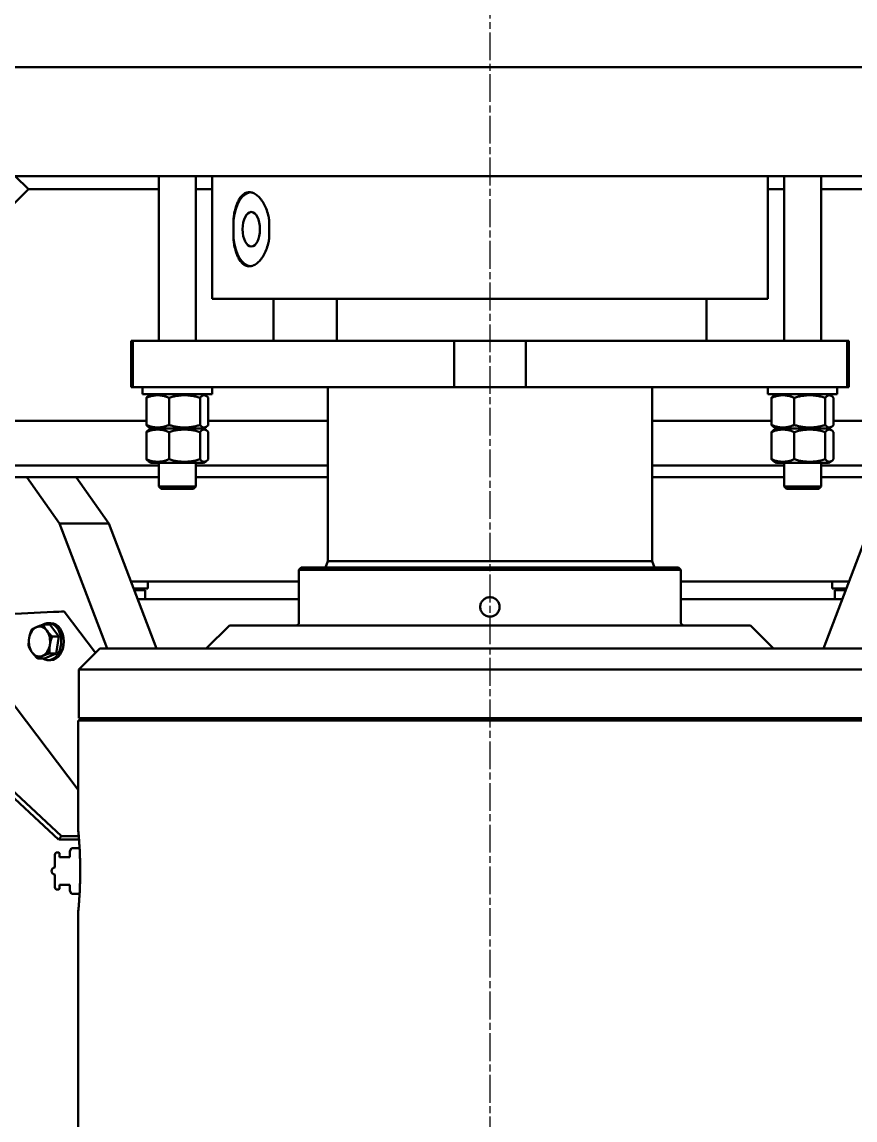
# Model space of a CAD drawing. Header units: millimetres. Extents: x 39335 to 110675, y -13954 to 36506.
# Drawn here: x 52349.8 to 52709.6, y 21660.4 to 22134.4 of the extents above; entities that cross this region are included whole.
import ezdxf

# ---------------------------------------------------------------- set-up
doc = ezdxf.new("R2010")
doc.units = ezdxf.units.MM
doc.linetypes.add('AM_ISO08W050', pattern=[18, 12, -1.5, 3, -1.5])
for name, color, linetype, lineweight in [('AM_0', 7, 'Continuous', 50), ('AM_7', 4, 'AM_ISO08W050', 25), ('AM_8', 1, 'Continuous', 25), ('RED', 1, 'Continuous', 9)]:
    doc.layers.add(name, color=color, linetype=linetype, lineweight=lineweight)

# ---------------------------------------------------------------- blocks, each defined once
blk = doc.blocks.new('rgqwefw')
at = {"layer": 'AM_8'}
h = blk.add_hatch(dxfattribs=at)
h.set_pattern_fill('ANSI31', color=256, scale=508, angle=105.00024553567, style=0)
h.set_pattern_definition([(150.00024553567, (3729991.665609546, -134858.1113318948), (-31.74976433404117, -54.99274920144335), [])])
edge = h.paths.add_edge_path()
edge.add_ellipse((3735361.850736931, -122154.5189089889), major_axis=(-9.131e-13, 8224.571428571413), ratio=0.0472972972972975, start_angle=88.80765246257474, end_angle=88.87740890408152)
edge.add_line((3734972.925399621, -121993.3859246148), (3734621.850774803, -121993.3859246148))
edge.add_ellipse((3735361.850736931, -121988.3803226284), major_axis=(1.737e-12, -15645.71428571418), ratio=0.04729729729729761, start_angle=269.98166910967416, end_angle=270.0183308903257, ccw=False)
edge.add_line((3734621.850774803, -121983.3747206419), (3734972.934966462, -121983.3747206419))
edge = h.paths.add_edge_path()
edge.add_ellipse((3735361.850736931, -122154.5189089889), major_axis=(-9.131e-13, 8224.571428571413), ratio=0.0472972972972975, start_angle=271.1225910959185, end_angle=271.1923475374252)
edge.add_line((3735750.766507399, -121983.3747206419), (3736101.850699058, -121983.3747206419))
edge.add_ellipse((3735361.850736931, -121988.3803226284), major_axis=(1.737e-12, -15645.71428571418), ratio=0.04729729729729761, start_angle=89.98166910967433, end_angle=90.01833089032579, ccw=False)
edge.add_line((3736101.850699058, -121993.3859246148), (3735750.77607424, -121993.3859246148))
h = blk.add_hatch(dxfattribs=at)
h.set_pattern_fill('ANSI31', color=256, scale=508, angle=90.00021045915001, style=0)
h.set_pattern_definition([(135.0002104591499, (3729991.665609546, -134858.1113318948), (-44.90111567342957, -44.90144553665614), [])])
h.paths.add_polyline_path([(3735018.350736931, -122028.3859183454), (3735018.350736931, -121993.3859183454), (3735006.850736931, -121993.3859183454), (3735006.850736931, -122028.3859183454), (3735010.850736931, -122028.3859183454)])
h.paths.add_polyline_path([(3735705.350736931, -121993.3859183454), (3735705.350736931, -122028.3859183454), (3735712.850736931, -122028.3859183454), (3735716.850736931, -122028.3859183454), (3735716.850736931, -121993.3859183454)])
edge = h.paths.add_edge_path()
edge.add_ellipse((3735676.850736931, -121990.8859183454), major_axis=(3.58e-14, -2.499999999999964), ratio=1, start_angle=269.9999999999976, end_angle=360)
edge.add_line((3735676.850736931, -121993.3859183454), (3735677.350736931, -121993.3859183454))
edge.add_line((3735677.350736931, -121993.3859183454), (3735683.350736931, -121993.3859183454))
edge.add_line((3735683.350736931, -121993.3859183454), (3735683.350736931, -122028.3859183454))
edge.add_line((3735683.350736931, -122028.3859183454), (3735675.850736931, -122028.3859183454))
edge.add_line((3735675.850736931, -122028.3859183454), (3735646.850736931, -122028.3859183454))
edge.add_line((3735646.850736931, -122028.3859183454), (3735646.850736931, -121983.3859183454))
edge.add_line((3735646.850736931, -121983.3859183454), (3735673.196036392, -121983.3859183454))
edge.add_line((3735673.196036392, -121983.3859183454), (3735674.350736931, -121985.3859183454))
edge.add_line((3735674.350736931, -121985.3859183454), (3735674.350736931, -121990.3859183454))
edge.add_line((3735674.350736931, -121990.3859183454), (3735674.350736931, -121990.8859183454))
edge = h.paths.add_edge_path()
edge.add_ellipse((3735046.850736931, -121990.8859183454), major_axis=(2.499999999999964, 1.424e-13), ratio=1, start_angle=269.9999999999959, end_angle=360)
edge.add_line((3735049.350736931, -121990.8859183454), (3735049.350736931, -121990.3859183454))
edge.add_line((3735049.350736931, -121990.3859183454), (3735049.350736931, -121985.3859183454))
edge.add_line((3735049.350736931, -121985.3859183454), (3735050.505437469, -121983.3859183454))
edge.add_line((3735050.505437469, -121983.3859183454), (3735076.850736931, -121983.3859183454))
edge.add_line((3735076.850736931, -121983.3859183454), (3735076.850736931, -122028.3859183454))
edge.add_line((3735076.850736931, -122028.3859183454), (3735047.850736931, -122028.3859183454))
edge.add_line((3735047.850736931, -122028.3859183454), (3735040.350736931, -122028.3859183454))
edge.add_line((3735040.350736931, -122028.3859183454), (3735040.350736931, -121993.3859183454))
edge.add_line((3735040.350736931, -121993.3859183454), (3735046.350736931, -121993.3859183454))
edge.add_line((3735046.350736931, -121993.3859183454), (3735046.850736931, -121993.3859183454))
at = {"layer": 'AM_0'}
for p, q in [((3735031.850736931, -121806.3859183454), (3735691.850736931, -121806.3859183454)), ((3735031.850736931, -121853.3859183454), (3735691.850736931, -121853.3859183454)), ((3735156.850736992, -121853.3859183454), (3735162.507591243, -121859.0427725949)), ((3735218.850736931, -121853.3859183454), (3735218.850736931, -121924.5859183454)), ((3735234.850736931, -121853.3859183454), (3735234.850736931, -121924.5859183454)), ((3735241.850736931, -121906.3859183454), (3735241.850736931, -121853.3859183454)), ((3735481.850736931, -121906.3859183454), (3735481.850736931, -121853.3859183454)), ((3735488.850736931, -121853.3859183454), (3735488.850736931, -121924.5859183454)), ((3735504.850736931, -121853.3859183454), (3735504.850736931, -121924.5859183454)), ((3735162.507591243, -121859.0427725949), (3735062.507591222, -121959.0427725949)), ((3735162.507591243, -121859.0427725949), (3735218.850736931, -121859.0427725949)), ((3735234.850736931, -121859.0427725949), (3735241.850736931, -121859.0427725949)), ((3735481.850736931, -121859.0427725949), (3735488.850736931, -121859.0427725949)), ((3735504.850736931, -121859.0427725949), (3735561.193882681, -121859.0427725949)), ((3735251.063901464, -121880.509023971), (3735251.063901464, -121872.2628127198)), ((3735266.523526297, -121872.2628127198), (3735266.523526297, -121880.509023971)), ((3735481.850736931, -121906.3859183454), (3735241.850736931, -121906.3859183454)), ((3735268.350736931, -121906.3859183454), (3735268.350736931, -121924.5859183454)), ((3735295.73625289, -121924.5859183454), (3735295.73625289, -121906.3859183454)), ((3735295.73625289, -121906.3859183454), (3735295.73625289, -121924.5859183454)), ((3735455.350736931, -121906.3859183454), (3735455.350736931, -121924.5859183454)), ((3735206.850736931, -121924.5859183454), (3735207.625738561, -121924.5859183454)), ((3735206.850736931, -121924.5859183454), (3735206.850736931, -121944.5859183454)), ((3735346.370107816, -121924.5859183454), (3735207.625738561, -121924.5859183454)), ((3735207.625738561, -121924.5859183454), (3735207.625738561, -121944.5859183454)), ((3735346.370107816, -121924.5859183454), (3735377.331366045, -121924.5859183454)), ((3735346.370107816, -121924.5859183454), (3735346.370107816, -121944.5859183454)), ((3735516.0757353, -121924.5859183454), (3735377.331366045, -121924.5859183454)), ((3735377.331366045, -121924.5859183454), (3735377.331366045, -121944.5859183454)), ((3735516.0757353, -121924.5859183454), (3735516.850736931, -121924.5859183454)), ((3735516.0757353, -121924.5859183454), (3735516.0757353, -121944.5859183454)), ((3735516.850736931, -121924.5859183454), (3735516.850736931, -121944.5859183454)), ((3735207.625738561, -121944.5859183454), (3735206.850736931, -121944.5859183454)), ((3735207.625738561, -121944.5859183454), (3735346.370107816, -121944.5859183454)), ((3735211.850736931, -121947.5859183454), (3735211.850736931, -121944.5859183454)), ((3735241.850736931, -121947.5859183454), (3735241.850736931, -121944.5859183454)), ((3735291.850736931, -122019.638440926), (3735291.850736931, -121944.5859183454)), ((3735377.331366045, -121944.5859183454), (3735346.370107816, -121944.5859183454)), ((3735377.331366045, -121944.5859183454), (3735516.0757353, -121944.5859183454)), ((3735431.850736931, -122019.638440926), (3735431.850736931, -121944.5859183454)), ((3735481.850736931, -121947.5859183454), (3735481.850736931, -121944.5859183454)), ((3735511.850736931, -121947.5859183454), (3735511.850736931, -121944.5859183454)), ((3735516.850736931, -121944.5859183454), (3735516.0757353, -121944.5859183454)), ((3735211.850736931, -121947.5859183454), (3735241.850736931, -121947.5859183454)), ((3735213.466476071, -121960.8811088738), (3735213.466476071, -121949.090727817)), ((3735215.600736931, -121947.5859183454), (3735214.427422766, -121948.2633315944)), ((3735223.264435042, -121960.8811088738), (3735223.264435042, -121949.090727817)), ((3735236.648695902, -121960.8811088738), (3735236.648695902, -121949.090727817)), ((3735238.100736931, -121947.5859183454), (3735239.274051095, -121948.2633315944)), ((3735240.23499779, -121960.8811088738), (3735240.23499779, -121949.090727817)), ((3735481.850736931, -121947.5859183454), (3735511.850736931, -121947.5859183454)), ((3735483.466476071, -121960.8811088738), (3735483.466476071, -121949.090727817)), ((3735485.600736931, -121947.5859183454), (3735484.427422766, -121948.2633315944)), ((3735493.264435042, -121960.8811088738), (3735493.264435042, -121949.090727817)), ((3735506.648695902, -121960.8811088738), (3735506.648695902, -121949.090727817)), ((3735508.100736931, -121947.5859183454), (3735509.274051095, -121948.2633315944)), ((3735510.23499779, -121960.8811088738), (3735510.23499779, -121949.090727817)), ((3735062.507591222, -121959.0427725949), (3735213.466476071, -121959.0427725949)), ((3735240.23499779, -121959.0427725949), (3735291.850736931, -121959.0427725949)), ((3735431.850736931, -121959.0427725949), (3735483.466476071, -121959.0427725949)), ((3735510.23499779, -121959.0427725949), (3735661.193882681, -121959.0427725949)), ((3735213.466476071, -121975.6811088738), (3735213.466476071, -121963.890727817)), ((3735215.600736931, -121962.3859183454), (3735214.427422766, -121961.7085050965)), ((3735215.600736931, -121962.3859183454), (3735214.427422766, -121963.0633315944)), ((3735215.600736931, -121962.3859183454), (3735238.100736931, -121962.3859183454)), ((3735238.100736931, -121962.3859183454), (3735215.600736931, -121962.3859183454)), ((3735223.264435042, -121975.6811088738), (3735223.264435042, -121963.890727817)), ((3735236.648695902, -121975.6811088738), (3735236.648695902, -121963.890727817)), ((3735238.100736931, -121962.3859183454), (3735239.274051095, -121961.7085050965)), ((3735238.100736931, -121962.3859183454), (3735239.274051095, -121963.0633315944)), ((3735240.23499779, -121975.6811088738), (3735240.23499779, -121963.890727817)), ((3735483.466476071, -121975.6811088738), (3735483.466476071, -121963.890727817)), ((3735485.600736931, -121962.3859183454), (3735484.427422766, -121961.7085050965)), ((3735485.600736931, -121962.3859183454), (3735484.427422766, -121963.0633315944)), ((3735485.600736931, -121962.3859183454), (3735508.100736931, -121962.3859183454)), ((3735508.100736931, -121962.3859183454), (3735485.600736931, -121962.3859183454)), ((3735493.264435042, -121975.6811088738), (3735493.264435042, -121963.890727817)), ((3735506.648695902, -121975.6811088738), (3735506.648695902, -121963.890727817)), ((3735508.100736931, -121962.3859183454), (3735509.274051095, -121961.7085050965)), ((3735508.100736931, -121962.3859183454), (3735509.274051095, -121963.0633315944)), ((3735510.23499779, -121975.6811088738), (3735510.23499779, -121963.890727817)), ((3735056.850736931, -121978.3859183454), (3735218.850736931, -121978.3859183454)), ((3735215.600736931, -121977.1859183454), (3735214.427422766, -121976.5085050965)), ((3735215.600736931, -121977.1859183454), (3735238.100736931, -121977.1859183454)), ((3735218.850736931, -121977.1859183454), (3735218.850736931, -121987.3859183454)), ((3735234.850736931, -121977.1859183454), (3735234.850736931, -121987.3859183454)), ((3735234.850736931, -121978.3859183454), (3735291.850736931, -121978.3859183454)), ((3735238.100736931, -121977.1859183454), (3735239.274051095, -121976.5085050965)), ((3735431.850736931, -121978.3859183454), (3735488.850736931, -121978.3859183454)), ((3735485.600736931, -121977.1859183454), (3735484.427422766, -121976.5085050965)), ((3735485.600736931, -121977.1859183454), (3735508.100736931, -121977.1859183454)), ((3735488.850736931, -121977.1859183454), (3735488.850736931, -121987.3859183454)), ((3735504.850736931, -121977.1859183454), (3735504.850736931, -121987.3859183454)), ((3735504.850736931, -121978.3859183454), (3735666.850736931, -121978.3859183454)), ((3735508.100736931, -121977.1859183454), (3735509.274051095, -121976.5085050965)), ((3735161.880939211, -121983.3859183454), (3735150.213677322, -121983.3859183454)), ((3735183.094142647, -121983.3859183454), (3735161.880939211, -121983.3859183454)), ((3735176.023074835, -122003.3859183454), (3735161.880939211, -121983.3859183454)), ((3735218.850736931, -121983.3859183454), (3735183.094142647, -121983.3859183454)), ((3735197.23627827, -122003.3859183454), (3735183.094142647, -121983.3859183454)), ((3735291.850736931, -121983.3859183454), (3735234.850736931, -121983.3859183454)), ((3735488.850736931, -121983.3859183454), (3735431.850736931, -121983.3859183454)), ((3735540.607331214, -121983.3859183454), (3735504.850736931, -121983.3859183454)), ((3735218.850736931, -121987.3859183454), (3735234.850736931, -121987.3859183454)), ((3735219.850736931, -121988.3859183454), (3735218.850736931, -121987.3859183454)), ((3735233.850736931, -121988.3859183454), (3735219.850736931, -121988.3859183454)), ((3735233.850736931, -121988.3859183454), (3735234.850736931, -121987.3859183454)), ((3735488.850736931, -121987.3859183454), (3735504.850736931, -121987.3859183454)), ((3735489.850736931, -121988.3859183454), (3735488.850736931, -121987.3859183454)), ((3735503.850736931, -121988.3859183454), (3735489.850736931, -121988.3859183454)), ((3735503.850736931, -121988.3859183454), (3735504.850736931, -121987.3859183454)), ((3735197.23627827, -122003.3859183454), (3735176.023074835, -122003.3859183454)), ((3735196.583564318, -122057.3859183454), (3735176.023074835, -122003.3859183454)), ((3735217.796767754, -122057.3859183454), (3735197.23627827, -122003.3859183454)), ((3735505.904706107, -122057.3859183454), (3735526.465195591, -122003.3859183454)), ((3735291.850736931, -122019.638440926), (3735290.850736931, -122022.3859183454)), ((3735431.850736931, -122019.638440926), (3735291.850736931, -122019.638440926)), ((3735431.850736931, -122019.638440926), (3735432.850736931, -122022.3859183454)), ((3735280.350736931, -122022.3859183454), (3735279.350736931, -122023.3859183454)), ((3735444.350736931, -122023.3859183454), (3735279.350736931, -122023.3859183454)), ((3735279.350736931, -122046.1859183454), (3735279.350736931, -122023.3859183454)), ((3735280.350736931, -122022.3859183454), (3735443.350736931, -122022.3859183454)), ((3735443.350736931, -122022.3859183454), (3735444.350736931, -122023.3859183454)), ((3735444.350736931, -122046.1859183454), (3735444.350736931, -122023.3859183454)), ((3735279.350736931, -122028.3859183454), (3735206.755023402, -122028.3859183454)), ((3735214.100736931, -122028.3859183454), (3735214.100736931, -122031.3859183454)), ((3735516.946450459, -122028.3859183454), (3735444.350736931, -122028.3859183454)), ((3735509.600736931, -122028.3859183454), (3735509.600736931, -122031.3859183454)), ((3735214.100736931, -122031.3859183454), (3735207.897272817, -122031.3859183454)), ((3735208.201910737, -122032.1860183454), (3735212.921245006, -122032.1860183454)), ((3735209.695736931, -122032.1860183454), (3735209.695736931, -122031.3859183454)), ((3735212.921245006, -122032.1860183454), (3735212.921245006, -122036.086164336)), ((3735515.804201044, -122031.3859183454), (3735509.600736931, -122031.3859183454)), ((3735510.780228855, -122032.1860183454), (3735515.499563124, -122032.1860183454)), ((3735510.780228855, -122032.1860183454), (3735510.780228855, -122036.086164336)), ((3735514.005736931, -122032.1860183454), (3735514.005736931, -122031.3859183454)), ((3735065.783684968, -122037.5488717393), (3735175.486740211, -122139.8486257487)), ((3735176.850736931, -122138.3859183454), (3735067.147681687, -122036.086164336)), ((3735209.686890563, -122036.086164336), (3735239.181476492, -122036.086164336)), ((3735279.350736931, -122036.086164336), (3735240.628213487, -122036.086164336)), ((3735483.073260374, -122036.086164336), (3735444.350736931, -122036.086164336)), ((3735514.014583298, -122036.086164336), (3735484.519997369, -122036.086164336)), ((3735184.050736931, -122118.3861074693), (3735126.815854597, -122042.9061479367)), ((3735153.902864305, -122042.5113052042), (3735173.390985432, -122041.5488760438)), ((3735177.657229453, -122041.42548769), (3735178.010782843, -122041.42548769)), ((3735178.010782843, -122041.42548769), (3735191.509452717, -122059.2272025586)), ((3735171.844155516, -122047.0298909618), (3735168.931269142, -122047.0298909618)), ((3735172.205994662, -122046.3430776113), (3735171.074623812, -122046.3430776113)), ((3735171.844155516, -122047.0298909618), (3735175.725616196, -122052.1486661398)), ((3735249.350736931, -122047.3859183454), (3735239.350736931, -122057.3859183454)), ((3735474.350736931, -122047.3859183454), (3735249.350736931, -122047.3859183454)), ((3735474.350736931, -122047.3859183454), (3735484.350736931, -122057.3859183454)), ((3735175.725616196, -122052.1486661398), (3735172.812729822, -122052.1486661398)), ((3735175.725616196, -122052.1486661398), (3735174.531749712, -122059.4618527893)), ((3735174.531749712, -122059.4618527893), (3735169.456422549, -122061.6562642608)), ((3735174.531749712, -122059.4618527893), (3735171.618863338, -122059.4618527893)), ((3735193.350736931, -122057.3859183454), (3735184.350736931, -122066.3859183454)), ((3735530.350736931, -122057.3859183454), (3735193.350736931, -122057.3859183454)), ((3735169.456422549, -122061.6562642608), (3735166.543536175, -122061.6562642608)), ((3735172.205994662, -122062.3430776113), (3735171.074623812, -122062.3430776113)), ((3735539.350736931, -122066.3859183454), (3735184.350736931, -122066.3859183454)), ((3735184.350736931, -122087.3859183454), (3735184.350736931, -122066.3859183454)), ((3735539.350736931, -122087.3859183454), (3735184.350736931, -122087.3859183454)), ((3735207.042636548, -122087.3859183454), (3735207.067329261, -122088.3859183454)), ((3735209.188649605, -122088.3859183454), (3735209.163956892, -122087.3859183454)), ((3735229.600011717, -122088.3859183454), (3735229.219261912, -122087.3859183454)), ((3735286.850736931, -122088.3859183454), (3735286.850736931, -122087.3859183454)), ((3735436.850736931, -122088.3859183454), (3735436.850736931, -122087.3859183454)), ((3735494.101462144, -122088.3859183454), (3735494.482211949, -122087.3859183454)), ((3735514.537516969, -122087.3859183454), (3735514.512824256, -122088.3859183454)), ((3735516.6341446, -122088.3859183454), (3735516.658837313, -122087.3859183454)), ((3735539.65073693, -122088.3859183454), (3735184.050736931, -122088.3859183454)), ((3735184.050736931, -122135.8859183454), (3735184.050736931, -122088.3859183454)), ((3735175.486740211, -122139.8486257487), (3735176.850736931, -122138.3859183454)), ((3735184.396944943, -122139.8486257487), (3735176.485503685, -122139.8486257487)), ((3735176.921647751, -122138.3098758004), (3735176.850736931, -122138.3859183454)), ((3735184.279370996, -122138.3859183454), (3735177.449995015, -122138.3859183454)), ((3735181.209926309, -122143.5709637692), (3735180.450736931, -122144.8859183454)), ((3735180.450736931, -122144.8859183454), (3735180.450736931, -122147.3859183454)), ((3735184.642036994, -122143.5709637692), (3735181.209926309, -122143.5709637692)), ((3735173.950736931, -122146.3859183454), (3735173.950736931, -122151.9359183454)), ((3735175.65073693, -122145.3859183454), (3735174.950736931, -122145.3859183454)), ((3735175.950736931, -122147.3859183454), (3735175.950736931, -122145.6859183454)), ((3735180.450736931, -122147.3859183454), (3735175.950736931, -122147.3859183454)), ((3735173.950736931, -122154.8359183454), (3735173.950736931, -122160.3859183454)), ((3735174.950736931, -122161.3859183454), (3735175.65073693, -122161.3859183454)), ((3735175.950736931, -122161.0859183454), (3735175.950736931, -122159.3859183454)), ((3735175.950736931, -122159.3859183454), (3735180.450736931, -122159.3859183454)), ((3735180.450736931, -122159.3859183454), (3735180.450736931, -122161.8859183454)), ((3735180.450736931, -122161.8859183454), (3735181.209926309, -122163.2008729216)), ((3735184.642036994, -122163.2008729216), (3735181.209926309, -122163.2008729216)), ((3735184.050736931, -122488.3859183454), (3735184.050736931, -122170.8859183454))]:
    blk.add_line(p, q, dxfattribs=at)
for centre, radius, start, end in [((3735278.15073693, -122046.1859183454), 1.199999999999999, 270, 0), ((3735445.550736931, -122046.1859183454), 1.199999999999999, 180, 270), ((3735174.950736931, -122146.3859183454), 1.000000000000001, 90, 180), ((3735175.65073693, -122145.6859183454), 0.3000000000000014, 0, 90), ((3735173.950736931, -122153.3859183454), 1.45, 90, 270), ((3735174.950736931, -122160.3859183454), 1, 180, 270), ((3735175.65073693, -122161.0859183454), 0.3000000000000014, 270, 0)]:
    blk.add_arc(centre, radius, start, end, dxfattribs=at)
for centre, major_axis, ratio, start_param, end_param in [((3735258.79371388, -121876.3859183454), (-2.97e-14, 15.99999999999997), 0.4999999999999993, 0.0539847068487088, 1.310161384809497), ((3735258.79371388, -121876.3859183454), (2.780000000000006e-14, -15.99999999999998), 0.4999999999999979, 4.973023922369891, 6.229200600330781), ((3735240.628213487, -122033.8921032312), (-2.479222857015756, -1.766790549018722), 0.5247231247559822, 0.6346817880315783, 0.8987288471767875), ((3735240.628213487, -122033.8921032312), (-3.13463480697472, -1.55e-14), 0.6999415370414477, 1.306749267650081, 1.570796326794893), ((3735483.073260374, -122033.8921032312), (3.13463480697472, -1.48e-14), 0.6999415370414477, 4.712388980384693, 4.976436039529504), ((3735483.073260374, -122033.8921032312), (2.479222857015758, -1.766790549018722), 0.5247231247559819, 5.384456460002798, 5.648503519148008), ((3735175.158752385, -122041.5488760438), (-3.060617937935681, -0.1007802539227681), 0.0232600321406589, 3.756593737940244, 5.327390064704676), ((3735167.326887161, -122054.3430776113), (-9.63e-14, 6.500000000000035), 0.7071067811865462, 0.2967059728389633, 1.343903524035467), ((3735167.326887161, -122054.3430776113), (-1.058e-13, 6.500000000000027), 0.7071067811865465, 5.532693728821838, 6.579891280018545), ((3735171.074623812, -122054.3430776113), (-1.18e-13, 8), 0.7071067811865471, 2.724198330040371, 6.731270425367144), ((3735167.326887161, -122054.3430776113), (-9.91e-14, 6.500000000000031), 0.7071067811865465, 4.485496177625259, 5.532693728821839), ((3735172.205994662, -122054.3430776113), (-1.073e-13, 8.000000000000002), 0.7071067811865471, 3.141592653589776, 6.283185307179568), ((3735167.326887161, -122054.3430776113), (1.004e-13, -6.500000000000031), 0.7071067811865464, 4.485496177625259, 5.532693728821839), ((3735167.326887161, -122054.3430776113), (1.051e-13, -6.500000000000028), 0.7071067811865465, 5.532693728822101, 6.579891280018695), ((3735167.326887161, -122054.3430776113), (9.559999999999999e-14, -6.500000000000031), 0.7071067811865461, 0.2967059728389634, 1.343903524035467), ((3735198.063252755, -122088.4429956145), (-8.11e-14, 4.999999999999067), 0.7071067811865559, 1.357773405046977, 1.559380625043746), ((3735200.184573099, -122088.4429956145), (2.925e-13, -4.999999999998142), 0.7071067811869042, 4.499366058636679, 4.700973278633506), ((3735200.184573099, -122088.4429956145), (-3.278e-13, 3.323499999998398), 0.7071067811868862, 1.24711226281048, 1.553621638921797), ((3735198.063252755, -122088.4429956145), (8.049999999999999e-14, -4.999999999998856), 0.7071067811865561, 1.582212028546024, 1.783819248542833), ((3735178.896732011, -122136.1918572406), (-4.132038095026128, -2.94465091503138), 0.5247231247559775, 0.3706347288870409, 0.6346817880317875), ((3735178.896732011, -122136.1918572406), (2.479222857015772, 1.766790549018695), 0.5247231247559774, 3.512227382477048, 3.776274441621813)]:
    blk.add_ellipse(centre, major_axis=major_axis, ratio=ratio, start_param=start_param, end_param=end_param, dxfattribs=at)
blk.add_ellipse((3735258.79371388, -121876.3859183454), major_axis=(8.000000000000005e-16, -7.475000000000002), ratio=0.4999999999999992, dxfattribs=at)
for points, knots in [([(3735266.523526297, -121872.2628127198), (3735266.412323455, -121871.5835697141), (3735266.273708347, -121870.9122954364), (3735265.861282345, -121869.2743210501), (3735265.554261697, -121868.3298732087), (3735264.853810968, -121866.5836028946), (3735264.460458728, -121865.7818218184), (3735263.634453605, -121864.3626055643), (3735263.173375704, -121863.6964899431), (3735262.187395209, -121862.5220374054), (3735261.662626758, -121862.013624421), (3735260.590041431, -121861.1968207251), (3735260.041436652, -121860.8877801015), (3735258.961694967, -121860.4822834623), (3735258.430578254, -121860.3859183454), (3735257.424798699, -121860.3859183454), (3735256.916162336, -121860.4822834623), (3735255.928345696, -121860.8877801015), (3735255.449126525, -121861.1968207251), (3735254.551026415, -121862.013624421), (3735254.13134115, -121862.5220374054), (3735253.371049014, -121863.6964899431), (3735253.030349388, -121864.3626055643), (3735252.437138258, -121865.7818218184), (3735252.164374044, -121866.5836028946), (3735251.690375719, -121868.3298732087), (3735251.488987301, -121869.2743210501), (3735251.22251043, -121870.9122954364), (3735251.134211929, -121871.5835697141), (3735251.063901464, -121872.2628127198)], [-9.251917156745288, -9.251917156745288, -9.251917156745288, -9.251917156745288, -9.052061769026858, -9.052061769026858, -8.750324632815607, -8.750324632815607, -8.448587496604357, -8.448587496604357, -8.146853630225023, -8.146853630225023, -7.845119763845687, -7.845119763845687, -7.543385897466352, -7.543385897466352, -7.241652031087017, -7.241652031087017, -6.939918164707682, -6.939918164707682, -6.638184298328347, -6.638184298328347, -6.336450431949013, -6.336450431949013, -6.034716565569678, -6.034716565569678, -5.732979429358427, -5.732979429358427, -5.431242293147177, -5.431242293147177, -5.231386905428634, -5.231386905428634, -5.231386905428634, -5.231386905428634]), ([(3735266.523526297, -121880.509023971), (3735266.412323455, -121881.1882669767), (3735266.273708347, -121881.8595412544), (3735265.861282345, -121883.4975156407), (3735265.554261697, -121884.4419634822), (3735264.853810968, -121886.1882337962), (3735264.460458728, -121886.9900148724), (3735263.634453605, -121888.4092311265), (3735263.173375704, -121889.0753467477), (3735262.187395209, -121890.2497992854), (3735261.662626758, -121890.7582122699), (3735260.590041431, -121891.5750159657), (3735260.041436652, -121891.8840565894), (3735258.961694967, -121892.2895532285), (3735258.430578254, -121892.3859183454), (3735257.424798699, -121892.3859183454), (3735256.916162336, -121892.2895532285), (3735255.928345696, -121891.8840565894), (3735255.449126525, -121891.5750159657), (3735254.551026415, -121890.7582122699), (3735254.13134115, -121890.2497992854), (3735253.371049014, -121889.0753467477), (3735253.030349388, -121888.4092311265), (3735252.437138258, -121886.9900148724), (3735252.164374044, -121886.1882337962), (3735251.690375719, -121884.4419634822), (3735251.488987301, -121883.4975156407), (3735251.22251043, -121881.8595412544), (3735251.134211929, -121881.1882669767), (3735251.063901464, -121880.509023971)], [0.4036188847040694, 0.4036188847040694, 0.4036188847040694, 0.4036188847040694, 0.6034742724224998, 0.6034742724224998, 0.9052114086337496, 0.9052114086337496, 1.206948544844999, 1.206948544844999, 1.508682411224334, 1.508682411224334, 1.81041627760367, 1.81041627760367, 2.112150143983005, 2.112150143983005, 2.413884010362341, 2.413884010362341, 2.715617876741676, 2.715617876741676, 3.017351743121011, 3.017351743121011, 3.319085609500346, 3.319085609500346, 3.620819475879681, 3.620819475879681, 3.922556612090931, 3.922556612090931, 4.224293748302181, 4.224293748302181, 4.424149136020726, 4.424149136020726, 4.424149136020726, 4.424149136020726]), ([(3735361.850736931, -122043.5739183454), (3735361.324785404, -122043.5739183454), (3735360.763838279, -122043.4687883135), (3735359.732028253, -122043.0413594109), (3735359.261157728, -122042.7190655425), (3735358.51758965, -122041.975497464), (3735358.195295844, -122041.5046269777), (3735357.767866996, -122040.4728170716), (3735357.66273693, -122039.9118699902), (3735357.66273693, -122038.8599667006), (3735357.767866996, -122038.2990196192), (3735358.195295844, -122037.2672097131), (3735358.51758965, -122036.7963392268), (3735359.261157728, -122036.0527711483), (3735359.732028253, -122035.7304772799), (3735360.763838279, -122035.3030483774), (3735361.324785404, -122035.1979183454), (3735361.850736931, -122035.1979183454)], [0.631141902938452, 0.631141902938452, 0.631141902938452, 0.631141902938452, 0.7889273609644193, 0.7889273609644193, 0.9467128189903864, 0.9467128189903864, 1.104498312433645, 1.104498312433645, 1.262283805876903, 1.262283805876903, 1.420069299320162, 1.420069299320162, 1.57785479276342, 1.57785479276342, 1.735640250789388, 1.735640250789388, 1.893425708815356, 1.893425708815356, 1.893425708815356, 1.893425708815356]), ([(3735361.850736931, -122035.1979183454), (3735362.376688457, -122035.1979183454), (3735362.937635582, -122035.3030483774), (3735363.969445608, -122035.7304772799), (3735364.440316133, -122036.0527711483), (3735365.183884211, -122036.7963392268), (3735365.506178017, -122037.2672097131), (3735365.933606865, -122038.2990196192), (3735366.038736931, -122038.8599667006), (3735366.038736931, -122039.3859183454), (3735366.038736931, -122039.9118699902), (3735365.933606865, -122040.4728170716), (3735365.506178017, -122041.5046269777), (3735365.183884211, -122041.975497464), (3735364.440316133, -122042.7190655425), (3735363.969445608, -122043.0413594109), (3735362.937635582, -122043.4687883135), (3735362.376688457, -122043.5739183454), (3735361.850736931, -122043.5739183454)], [1.893425708815356, 1.893425708815356, 1.893425708815356, 1.893425708815356, 2.051211166841324, 2.051211166841324, 2.208996624867292, 2.208996624867292, 2.36678211831055, 2.36678211831055, 2.524567611753808, 2.524567611753808, 2.524567611753808, 2.682353105197067, 2.682353105197067, 2.840138598640326, 2.840138598640326, 2.997924056666293, 2.997924056666293, 3.15570951469226, 3.15570951469226, 3.15570951469226, 3.15570951469226]), ([(3735184.050736931, -122135.8859183454), (3735184.050736931, -122135.8859183454), (3735184.061204737, -122135.9911947453), (3735184.104020988, -122136.4344086829), (3735184.136341863, -122136.772248951), (3735184.217616084, -122137.6654406768), (3735184.266560868, -122138.2215030912), (3735184.371655255, -122139.5062809361), (3735184.427698337, -122140.2350781712), (3735184.536041589, -122141.7880236577), (3735184.592137638, -122142.665337574), (3735184.697425093, -122144.5759396964), (3735184.746508637, -122145.6091787392), (3735184.828062858, -122147.7647857463), (3735184.860522703, -122148.8888840123), (3735184.903532417, -122151.149722786), (3735184.91405334, -122152.2864829143), (3735184.91405334, -122154.4853537765), (3735184.903532417, -122155.6221139048), (3735184.860522703, -122157.8829526785), (3735184.828062858, -122159.0070509445), (3735184.746508637, -122161.1626579516), (3735184.697425093, -122162.1958969944), (3735184.592137638, -122164.1064991168), (3735184.536041589, -122164.9838130331), (3735184.427698337, -122166.5367585196), (3735184.371655255, -122167.2655557547), (3735184.266560868, -122168.5503335997), (3735184.217616084, -122169.106396014), (3735184.136341863, -122169.9995877398), (3735184.104020988, -122170.3374280079), (3735184.061204737, -122170.7806419455), (3735184.050736931, -122170.8859183454), (3735184.050736931, -122170.8859183454)], [13.19320410755097, 13.19320410755097, 13.19320410755536, 13.19320410755536, 13.52303368359558, 13.52303368359558, 13.8528632596402, 13.8528632596402, 14.18269283568482, 14.18269283568482, 14.51252241172944, 14.51252241172944, 14.84235304106237, 14.84235304106237, 15.1721836703953, 15.1721836703953, 15.50201429972823, 15.50201429972823, 15.83184492906116, 15.83184492906116, 16.16167555839409, 16.16167555839409, 16.49150618772702, 16.49150618772702, 16.82133681705996, 16.82133681705996, 17.15116744639289, 17.15116744639289, 17.4809970224375, 17.4809970224375, 17.81082659848212, 17.81082659848212, 18.14065617452674, 18.14065617452674, 18.47048575057135, 18.47048575057135, 18.47048575057135, 18.47048575057135])]:
    blk.add_open_spline(points, degree=3, knots=knots, dxfattribs=at)
for points, weights in [([(3735223.264435042, -121949.090727817), (3735218.365455556, -121947.090727817), (3735213.466476071, -121949.090727817)], [1, 1.154700538379249, 1]), ([(3735213.466476071, -121949.090727817), (3735213.973150711, -121948.5256056875), (3735214.427422766, -121948.2633315944)], [1, 1.03934546672884, 1.058677224800569]), ([(3735236.648695902, -121949.090727817), (3735229.956565471, -121947.090727817), (3735223.264435042, -121949.090727817)], [1, 1.154700538379249, 1]), ([(3735240.23499779, -121949.090727817), (3735238.441846846, -121947.090727817), (3735236.648695902, -121949.090727817)], [1, 1.154700538379249, 1]), ([(3735493.264435042, -121949.090727817), (3735488.365455556, -121947.090727817), (3735483.466476071, -121949.090727817)], [1, 1.154700538379249, 1]), ([(3735483.466476071, -121949.090727817), (3735483.973150711, -121948.5256056875), (3735484.427422766, -121948.2633315944)], [1, 1.03934546672884, 1.058677224800569]), ([(3735506.648695902, -121949.090727817), (3735499.956565472, -121947.090727817), (3735493.264435042, -121949.090727817)], [1, 1.154700538379249, 1]), ([(3735510.23499779, -121949.090727817), (3735508.441846846, -121947.090727817), (3735506.648695902, -121949.090727817)], [1, 1.154700538379249, 1]), ([(3735213.466476071, -121960.8811088738), (3735218.365455556, -121962.8811088738), (3735223.264435042, -121960.8811088738)], [1, 1.154700538379249, 1]), ([(3735214.427422766, -121961.7085050965), (3735213.973150711, -121961.4462310034), (3735213.466476071, -121960.8811088738)], [1.058677224800569, 1.039345466728839, 1]), ([(3735223.264435042, -121963.890727817), (3735218.365455556, -121961.890727817), (3735213.466476071, -121963.890727817)], [1, 1.154700538379249, 1]), ([(3735213.466476071, -121963.890727817), (3735213.973150711, -121963.3256056875), (3735214.427422766, -121963.0633315944)], [1, 1.03934546672884, 1.058677224800569]), ([(3735223.264435042, -121960.8811088738), (3735229.956565471, -121962.8811088738), (3735236.648695902, -121960.8811088738)], [1, 1.154700538379249, 1]), ([(3735236.648695902, -121963.890727817), (3735229.956565471, -121961.890727817), (3735223.264435042, -121963.890727817)], [1, 1.154700538379249, 1]), ([(3735236.648695902, -121960.8811088738), (3735238.441846846, -121962.8811088738), (3735240.23499779, -121960.8811088738)], [1, 1.154700538379249, 1]), ([(3735240.23499779, -121963.890727817), (3735238.441846846, -121961.890727817), (3735236.648695902, -121963.890727817)], [1, 1.154700538379249, 1]), ([(3735483.466476071, -121960.8811088738), (3735488.365455556, -121962.8811088738), (3735493.264435042, -121960.8811088738)], [1, 1.154700538379249, 1]), ([(3735484.427422766, -121961.7085050965), (3735483.973150711, -121961.4462310034), (3735483.466476071, -121960.8811088738)], [1.058677224800569, 1.039345466728839, 1]), ([(3735493.264435042, -121963.890727817), (3735488.365455556, -121961.890727817), (3735483.466476071, -121963.890727817)], [1, 1.154700538379249, 1]), ([(3735483.466476071, -121963.890727817), (3735483.973150711, -121963.3256056875), (3735484.427422766, -121963.0633315944)], [1, 1.03934546672884, 1.058677224800569]), ([(3735493.264435042, -121960.8811088738), (3735499.956565472, -121962.8811088738), (3735506.648695902, -121960.8811088738)], [1, 1.154700538379249, 1]), ([(3735506.648695902, -121963.890727817), (3735499.956565472, -121961.890727817), (3735493.264435042, -121963.890727817)], [1, 1.154700538379249, 1]), ([(3735506.648695902, -121960.8811088738), (3735508.441846846, -121962.8811088738), (3735510.23499779, -121960.8811088738)], [1, 1.154700538379249, 1]), ([(3735510.23499779, -121963.890727817), (3735508.441846846, -121961.890727817), (3735506.648695902, -121963.890727817)], [1, 1.154700538379249, 1]), ([(3735213.466476071, -121975.6811088738), (3735218.365455556, -121977.6811088738), (3735223.264435042, -121975.6811088738)], [1, 1.154700538379249, 1]), ([(3735214.427422766, -121976.5085050965), (3735213.973150711, -121976.2462310034), (3735213.466476071, -121975.6811088738)], [1.058677224800569, 1.039345466728839, 1]), ([(3735223.264435042, -121975.6811088738), (3735229.956565471, -121977.6811088738), (3735236.648695902, -121975.6811088738)], [1, 1.154700538379249, 1]), ([(3735236.648695902, -121975.6811088738), (3735238.441846846, -121977.6811088738), (3735240.23499779, -121975.6811088738)], [1, 1.154700538379249, 1]), ([(3735483.466476071, -121975.6811088738), (3735488.365455556, -121977.6811088738), (3735493.264435042, -121975.6811088738)], [1, 1.154700538379249, 1]), ([(3735484.427422766, -121976.5085050965), (3735483.973150711, -121976.2462310034), (3735483.466476071, -121975.6811088738)], [1.058677224800569, 1.039345466728839, 1]), ([(3735493.264435042, -121975.6811088738), (3735499.956565472, -121977.6811088738), (3735506.648695902, -121975.6811088738)], [1, 1.154700538379249, 1]), ([(3735506.648695902, -121975.6811088738), (3735508.441846846, -121977.6811088738), (3735510.23499779, -121975.6811088738)], [1, 1.154700538379249, 1]), ([(3735162.84849324, -122052.8808957581), (3735163.125530921, -122051.1838648902), (3735163.855941979, -122049.2243024333)], [1, 1.03795484930203, 1]), ([(3735163.855941979, -122049.2243024333), (3735164.805356296, -122048.6363116517), (3735165.983090064, -122048.1270966976)], [1, 1.03795484930204, 1]), ([(3735165.983090064, -122048.1270966976), (3735167.16082383, -122047.6178817434), (3735168.931269142, -122047.0298909618)], [1, 1.03795484930202, 1]), ([(3735168.931269142, -122047.0298909618), (3735169.560787899, -122048.401462637), (3735170.461483985, -122049.5892785508)], [1, 1.03795484930205, 1]), ([(3735170.461483985, -122049.5892785508), (3735171.36218007, -122050.7770944646), (3735172.812729822, -122052.1486661398)], [1, 1.03795484930205, 1]), ([(3735162.662075495, -122056.5374890829), (3735162.571455558, -122054.577926626), (3735162.84849324, -122052.8808957581)], [1, 1.03795484930205, 1]), ([(3735172.812729822, -122052.1486661398), (3735172.082318764, -122054.1082285967), (3735171.805281082, -122055.8052594646)], [1, 1.03795484930204, 1]), ([(3735164.192290338, -122059.0968766719), (3735163.291594252, -122057.909060758), (3735162.662075495, -122056.5374890829)], [1, 1.03795484930206, 1]), ([(3735166.543536175, -122061.6562642608), (3735165.092986423, -122060.2846925857), (3735164.192290338, -122059.0968766719)], [1, 1.03795484930205, 1]), ([(3735171.618863338, -122059.4618527893), (3735169.848418026, -122060.049843571), (3735168.670684259, -122060.5590585251)], [1, 1.03795484930204, 1]), ([(3735171.805281082, -122055.8052594646), (3735171.528243401, -122057.5022903325), (3735171.618863338, -122059.4618527893)], [1, 1.03795484930205, 1]), ([(3735168.670684259, -122060.5590585251), (3735167.492950492, -122061.0682734792), (3735166.543536175, -122061.6562642608)], [1, 1.03795484930204, 1])]:
    blk.add_rational_spline(points, weights, degree=2, dxfattribs=at)
at = {"layer": 'AM_7'}
blk.add_line((3735361.850736931, -119235.4179574111), (3735361.850736931, -123173.8355314007), dxfattribs=at)

msp = doc.modelspace()

# ---------------------------------------------------------------- block references
at = {"layer": 'RED'}
msp.add_blockref('rgqwefw', (-3682809.916302654, 143921.2935661025), dxfattribs=at)

doc.saveas('drawing.dxf')
